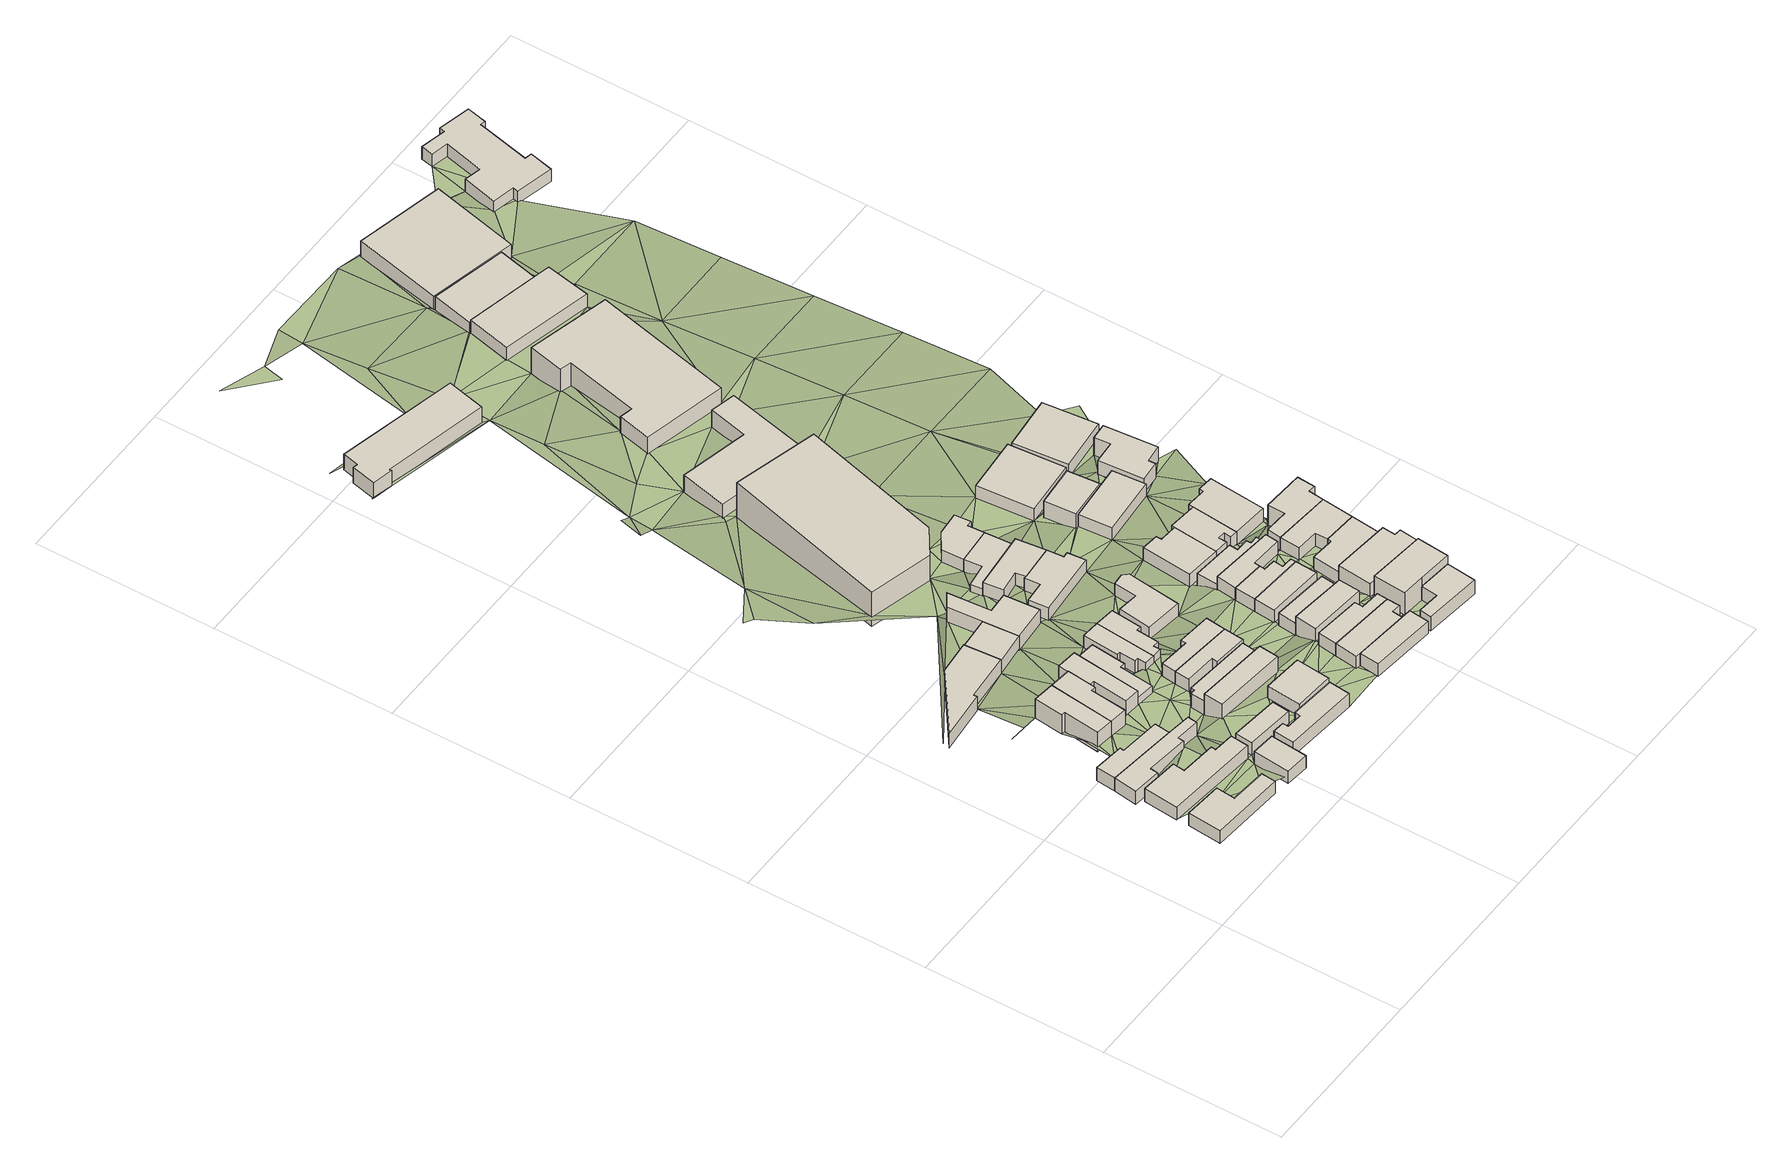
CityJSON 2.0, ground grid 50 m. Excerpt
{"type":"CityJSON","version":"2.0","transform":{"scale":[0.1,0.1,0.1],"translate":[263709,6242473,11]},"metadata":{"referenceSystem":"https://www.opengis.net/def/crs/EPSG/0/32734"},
"CityObjects":{
"building1":{"type":"Building","attributes":{"address":"9 Park Road Woodstock Cape Town","building":"house","building:levels":"1","footprint":{"type":"Polygon"},"plus_code":"C2XXX3X3+XFV","ground_height":33.32,"building_height":4.1,"roof_height":37.42},"geometry":[{"type":"Solid","lod":"1","boundaries":[[[[0,1,2,3]],[[1,4,5,2]],[[4,6,7,5]],[[6,8,9,7]],[[8,10,11,9]],[[10,0,3,11]],[[3,2,5,7,9,11]],[[10,8,6,4,1,0]]]]}]},
"building2":{"type":"Building","attributes":{"address":"7 Park Road Woodstock Cape Town","building":"house","building:levels":"1","footprint":{"type":"Polygon"},"plus_code":"C3X6XPXJ+XWW","ground_height":33.32,"building_height":4.1,"roof_height":37.42},"geometry":[{"type":"Solid","lod":"1","boundaries":[[[[12,13,14,15]],[[13,16,17,14]],[[16,18,19,17]],[[18,20,21,19]],[[20,22,23,21]],[[22,24,25,23]],[[24,26,27,25]],[[26,12,15,27]],[[15,14,17,19,21,23,25,27]],[[26,24,22,20,18,16,13,12]]]]}]},
"building3":{"type":"Building","attributes":{"address":"3 Park Road Woodstock Cape Town","building":"house","building:levels":"1","footprint":{"type":"Polygon"},"plus_code":"C3X7XVXH+XJV","ground_height":31,"building_height":4.1,"roof_height":35.1},"geometry":[{"type":"Solid","lod":"1","boundaries":[[[[28,29,30,31]],[[29,32,33,30]],[[32,34,35,33]],[[34,36,37,35]],[[36,38,39,37]],[[38,28,31,39]],[[31,30,33,35,37,39]],[[38,36,34,32,29,28]]]]}]},
"building4":{"type":"Building","attributes":{"address":"5 Park Road Woodstock Cape Town","building":"house","building:levels":"1","footprint":{"type":"Polygon"},"plus_code":"C3XCXHXW+XRV","ground_height":31,"building_height":4.1,"roof_height":35.1},"geometry":[{"type":"Solid","lod":"1","boundaries":[[[[29,28,31,30]],[[28,40,41,31]],[[40,42,43,41]],[[42,44,45,43]],[[44,46,47,45]],[[46,48,49,47]],[[48,50,51,49]],[[50,52,53,51]],[[52,29,30,53]],[[30,31,41,43,45,47,49,51,53]],[[52,50,48,46,44,42,40,28,29]]]]}]},
"building5":{"type":"Building","attributes":{"building":"yes","building:levels":"1","footprint":{"type":"Polygon"},"plus_code":"C4X4X7XH+X2V","ground_height":33.13,"building_height":4.1,"roof_height":37.23},"geometry":[{"type":"Solid","lod":"1","boundaries":[[[[54,55,56,57]],[[55,58,59,56]],[[58,60,61,59]],[[60,54,57,61]],[[57,56,59,61]],[[60,58,55,54]]]]}]},
"building6":{"type":"Building","attributes":{"address":"29 Warwick Street Woodstock Cape Town","building":"house","building:levels":"1","footprint":{"type":"Polygon"},"plus_code":"C3XFX4X4+XGV","ground_height":31,"building_height":4.1,"roof_height":35.1},"geometry":[{"type":"Solid","lod":"1","boundaries":[[[[62,63,64,65,66,67]],[[63,68,69,65,64]],[[68,70,71,69]],[[70,72,73,71]],[[72,74,75,73]],[[74,62,67,66,75]],[[66,65,69,71,73,75]],[[74,72,70,68,63,62]]]]}]},
"building7":{"type":"Building","attributes":{"address":"24 Warwick Street Woodstock Cape Town","building":"house","building:levels":"1","footprint":{"type":"Polygon"},"plus_code":"C3XCXXXP+XQV","ground_height":26.19,"building_height":4.1,"roof_height":30.29},"geometry":[{"type":"Solid","lod":"1","boundaries":[[[[76,77,78,79,80]],[[77,81,82,78]],[[81,83,84,82]],[[83,85,86,84]],[[85,87,88,89,86]],[[87,76,80,79,89,88]],[[79,78,82,84,86,89]],[[87,85,83,81,77,76]]]]}]},
"building8":{"type":"Building","attributes":{"address":"27 Warwick Street Woodstock Cape Town","building":"house","building:levels":"1","footprint":{"type":"Polygon"},"plus_code":"C3XMXVX9+XGX","ground_height":31,"building_height":4.1,"roof_height":35.1},"geometry":[{"type":"Solid","lod":"1","boundaries":[[[[90,91,92,93,94,95]],[[91,96,66,93,92]],[[96,97,75,66]],[[97,98,99,75]],[[98,100,101,99]],[[100,102,103,101]],[[102,90,95,94,103]],[[94,93,66,75,99,101,103]],[[102,100,98,97,96,91,90]]]]}]},
"building9":{"type":"Building","attributes":{"building":"yes","building:levels":"1","footprint":{"type":"Polygon"},"plus_code":"C4XCXFXF+XPX","ground_height":33.13,"building_height":4.1,"roof_height":37.23},"geometry":[{"type":"Solid","lod":"1","boundaries":[[[[104,105,106,107]],[[105,108,109,106]],[[108,110,111,109]],[[110,104,107,111]],[[107,106,109,111]],[[110,108,105,104]]]]}]},
"building10":{"type":"Building","attributes":{"address":"25 Warwick Street Woodstock Cape Town","building":"house","building:levels":"1","footprint":{"type":"Polygon"},"plus_code":"C4X3X9X5+X8V","ground_height":30.71,"building_height":4.1,"roof_height":34.81},"geometry":[{"type":"Solid","lod":"1","boundaries":[[[[112,113,114,115,116,117]],[[113,91,92,115,114]],[[91,90,95,92]],[[90,118,119,95]],[[118,120,121,119]],[[120,122,123,121]],[[122,112,117,116,123]],[[116,115,92,95,119,121,123]],[[122,120,118,90,91,113,112]]]]}]},
"building11":{"type":"Building","attributes":{"address":"20 Coventry Road Woodstock Cape Town","building":"house","building:levels":"1","footprint":{"type":"Polygon"},"plus_code":"C4XVXHXW+XWX","ground_height":33.13,"building_height":4.1,"roof_height":37.23},"geometry":[{"type":"Solid","lod":"1","boundaries":[[[[124,125,126,127]],[[125,128,129,126]],[[128,130,131,129]],[[130,132,133,131]],[[132,134,135,133]],[[134,136,137,135]],[[136,138,139,137]],[[138,124,127,139]],[[127,126,129,131,133,135,137,139]],[[138,136,134,132,130,128,125,124]]]]}]},
"building12":{"type":"Building","attributes":{"address":"23 Warwick Street Woodstock Cape Town","building":"house","building:levels":"1","footprint":{"type":"Polygon"},"plus_code":"C4X9XPX3+XQR","ground_height":28.29,"building_height":4.1,"roof_height":32.39},"geometry":[{"type":"Solid","lod":"1","boundaries":[[[[112,122,140,117]],[[122,141,142,140]],[[141,143,144,142]],[[143,145,146,144]],[[145,147,148,146]],[[147,112,117,148]],[[117,140,142,144,146,148]],[[147,145,143,141,122,112]]]]}]},
"building13":{"type":"Building","attributes":{"address":"16 Coventry Road Woodstock Cape Town","building":"house","building:levels":"1","footprint":{"type":"Polygon"},"plus_code":"C4XWXHXF+XGR","ground_height":33.13,"building_height":4.1,"roof_height":37.23},"geometry":[{"type":"Solid","lod":"1","boundaries":[[[[149,150,151,152,153,154]],[[150,155,156,152,151]],[[155,157,158,156]],[[157,149,154,153,158]],[[153,152,156,158]],[[157,155,150,149]]]]}]},
"building14":{"type":"Building","attributes":{"address":"22 Warwick Street Woodstock Cape Town","building":"house","building:levels":"1","footprint":{"type":"Polygon"},"plus_code":"C4X3XFXC+X5V","ground_height":25.72,"building_height":4.1,"roof_height":29.82},"geometry":[{"type":"Solid","lod":"1","boundaries":[[[[76,87,88,80]],[[87,159,160,88]],[[159,161,162,160]],[[161,76,80,162]],[[80,88,160,162]],[[161,159,87,76]]]]}]},
"building15":{"type":"Building","attributes":{"address":"14 Coventry Road Woodstock Cape Town","building":"house","building:levels":"1","footprint":{"type":"Polygon"},"plus_code":"C4XXX3XR+XFW","ground_height":30.71,"building_height":4.1,"roof_height":34.81},"geometry":[{"type":"Solid","lod":"1","boundaries":[[[[149,163,164,154]],[[163,165,166,164]],[[165,167,168,166]],[[167,169,170,168]],[[169,150,151,170]],[[150,149,154,151]],[[154,164,166,168,170,151]],[[150,169,167,165,163,149]]]]}]},
"building16":{"type":"Building","attributes":{"address":"18 Coventry Road Woodstock Cape Town","building":"house","building:levels":"1","footprint":{"type":"Polygon"},"plus_code":"C5X6XGX3+X3R","ground_height":32.68,"building_height":4.1,"roof_height":36.78},"geometry":[{"type":"Solid","lod":"1","boundaries":[[[[171,172,173,174]],[[172,175,176,173]],[[175,177,178,176]],[[177,171,174,178]],[[174,173,176,178]],[[177,175,172,171]]]]}]},
"building17":{"type":"Building","attributes":{"address":"21 Warwick Street Woodstock Cape Town","building":"house","building:levels":"1","footprint":{"type":"Polygon"},"plus_code":"C4XPXXX8+XHV","ground_height":28.29,"building_height":4.1,"roof_height":32.39},"geometry":[{"type":"Solid","lod":"1","boundaries":[[[[179,180,181,182]],[[180,183,184,181]],[[183,185,186,184]],[[185,187,188,186]],[[187,189,190,188]],[[189,191,192,190]],[[191,193,194,192]],[[193,179,182,194]],[[182,181,184,186,188,190,192,194]],[[193,191,189,187,185,183,180,179]]]]}]},
"building18":{"type":"Building","attributes":{"address":"12 Coventry Road Woodstock Cape Town","building":"house","building:levels":"1","footprint":{"type":"Polygon"},"plus_code":"C5X4X6XP+XPX","ground_height":30.24,"building_height":4.1,"roof_height":34.34},"geometry":[{"type":"Solid","lod":"1","boundaries":[[[[195,196,197,198]],[[196,199,200,197]],[[199,201,202,200]],[[201,203,204,202]],[[203,205,206,204]],[[205,195,198,206]],[[198,197,200,202,204,206]],[[205,203,201,199,196,195]]]]}]},
"building19":{"type":"Building","attributes":{"address":"10 Coventry Road Woodstock Cape Town","building":"house","building:levels":"1","footprint":{"type":"Polygon"},"plus_code":"C5X4XPX6+X6R","ground_height":30.24,"building_height":4.1,"roof_height":34.34},"geometry":[{"type":"Solid","lod":"1","boundaries":[[[[195,207,208,198]],[[207,209,210,208]],[[209,211,212,210]],[[211,213,214,212]],[[213,196,197,214]],[[196,195,198,197]],[[198,208,210,212,214,197]],[[196,213,211,209,207,195]]]]}]},
"building20":{"type":"Building","attributes":{"address":"19 Warwick Street Woodstock Cape Town","building":"house","building:levels":"1","footprint":{"type":"Polygon"},"plus_code":"C5X2X7X3+XXW","ground_height":28.29,"building_height":4.1,"roof_height":32.39},"geometry":[{"type":"Solid","lod":"1","boundaries":[[[[215,216,194,182]],[[216,217,218,194]],[[217,219,220,218]],[[219,221,222,220]],[[221,223,224,222]],[[223,225,226,224]],[[225,227,228,226]],[[227,215,182,228]],[[182,194,218,220,222,224,226,228]],[[227,225,223,221,219,217,216,215]]]]}]},
"building21":{"type":"Building","attributes":{"address":"20 Warwick Street Woodstock Cape Town","building":"house","building:levels":"1","footprint":{"type":"Polygon"},"plus_code":"C4X9X9XG+XCR","ground_height":25.72,"building_height":4.1,"roof_height":29.82},"geometry":[{"type":"Solid","lod":"1","boundaries":[[[[229,230,231,160]],[[230,232,233,231]],[[232,234,235,233]],[[234,236,237,235]],[[236,238,239,237]],[[238,240,162,239]],[[240,229,160,162]],[[160,231,233,235,237,239,162]],[[240,238,236,234,232,230,229]]]]}]},
"building22":{"type":"Building","attributes":{"address":"17 Warwick Street Woodstock Cape Town","building":"house","building:levels":"1","footprint":{"type":"Polygon"},"plus_code":"C5XFXQXH+X4V","ground_height":27.68,"building_height":4.1,"roof_height":31.78},"geometry":[{"type":"Solid","lod":"1","boundaries":[[[[241,242,243,244]],[[242,245,246,243]],[[245,247,248,246]],[[247,249,250,248]],[[249,251,252,250]],[[251,253,254,252]],[[253,241,244,254]],[[244,243,246,248,250,252,254]],[[253,251,249,247,245,242,241]]]]}]},
"building23":{"type":"Building","attributes":{"address":"21 Coventry Road Woodstock Cape Town","building":"house","building:levels":"1","footprint":{"type":"Polygon"},"plus_code":"C6XFXHX5+XRW","ground_height":32.12,"building_height":4.1,"roof_height":36.22},"geometry":[{"type":"Solid","lod":"1","boundaries":[[[[255,256,257,258]],[[256,259,260,257]],[[259,261,262,260]],[[261,263,264,262]],[[263,255,258,264]],[[258,257,260,262,264]],[[263,261,259,256,255]]]]}]},
"building24":{"type":"Building","attributes":{"address":"19 Coventry Road Woodstock Cape Town","building":"house","building:levels":"1","footprint":{"type":"Polygon"},"plus_code":"C6XFXCX7+XWW","ground_height":32.12,"building_height":4.1,"roof_height":36.22},"geometry":[{"type":"Solid","lod":"1","boundaries":[[[[265,266,267,268]],[[266,263,264,267]],[[263,261,262,264]],[[261,269,270,262]],[[269,271,272,270]],[[271,273,274,272]],[[273,265,268,274]],[[268,267,264,262,270,272,274]],[[273,271,269,261,263,266,265]]]]}]},
"building25":{"type":"Building","attributes":{"address":"8 Coventry Street Woodstock Cape Town","building":"house","building:levels":"1","footprint":{"type":"Polygon"},"plus_code":"C5XCX8XH+X7W","ground_height":25.23,"building_height":4.1,"roof_height":29.33},"geometry":[{"type":"Solid","lod":"1","boundaries":[[[[275,276,277,278]],[[276,279,280,277]],[[279,281,282,280]],[[281,283,284,282]],[[283,285,286,284]],[[285,287,288,286]],[[287,289,290,288]],[[289,291,292,290]],[[291,275,278,292]],[[278,277,280,282,284,286,288,290,292]],[[291,289,287,285,283,281,279,276,275]]]]}]},
"building26":{"type":"Building","attributes":{"address":"6 Coventry Street Woodstock Cape Town","building":"house","building:levels":"1","footprint":{"type":"Polygon"},"plus_code":"C5X7X5XR+X6W","ground_height":25.23,"building_height":4.1,"roof_height":29.33},"geometry":[{"type":"Solid","lod":"1","boundaries":[[[[275,293,294,278]],[[293,295,296,297,294]],[[295,298,299,300,297,296]],[[298,301,302,300,299]],[[301,276,277,302]],[[276,275,278,277]],[[278,294,297,300,302,277]],[[276,301,298,295,293,275]]]]}]},
"building27":{"type":"Building","attributes":{"address":"17 Coventry Road Woodstock Cape Town","building":"house","building:levels":"1","footprint":{"type":"Polygon"},"plus_code":"C6X9X7XV+XWV","ground_height":32.12,"building_height":4.1,"roof_height":36.22},"geometry":[{"type":"Solid","lod":"1","boundaries":[[[[265,273,274,268]],[[273,303,304,274]],[[303,305,306,304]],[[305,307,308,306]],[[307,309,310,308]],[[309,265,268,310]],[[268,274,304,306,308,310]],[[309,307,305,303,273,265]]]]}]},
"building28":{"type":"Building","attributes":{"address":"4 Coventry Street Woodstock Cape Town","building":"house","building:levels":"1","footprint":{"type":"Polygon"},"plus_code":"C5X9XGXC+XRV","ground_height":23.07,"building_height":4.1,"roof_height":27.17},"geometry":[{"type":"Solid","lod":"1","boundaries":[[[[311,312,313,314]],[[312,315,316,313]],[[315,317,318,316]],[[317,319,320,318]],[[319,321,296,320]],[[321,311,314,296]],[[314,313,316,318,320,296]],[[321,319,317,315,312,311]]]]}]},
"building29":{"type":"Building","attributes":{"address":"15 Coventry Road Woodstock Cape Town","building":"house","building:levels":"1","footprint":{"type":"Polygon"},"plus_code":"C6XFXXX2+XGV","ground_height":32.12,"building_height":4.1,"roof_height":36.22},"geometry":[{"type":"Solid","lod":"1","boundaries":[[[[322,323,324,325,326]],[[323,327,328,324]],[[327,329,330,331,328]],[[329,322,326,325,331,330]],[[325,324,328,331]],[[329,327,323,322]]]]}]},
"building30":{"type":"Building","attributes":{"building":"yes","building:levels":"3","footprint":{"type":"Polygon"},"plus_code":"C4XRXFX7+X3X","ground_height":20.89,"building_height":9.7,"roof_height":30.59},"geometry":[{"type":"Solid","lod":"1","boundaries":[[[[332,333,334,335]],[[333,336,337,334]],[[336,338,339,337]],[[338,340,341,339]],[[340,332,335,341]],[[335,334,337,339,341]],[[340,338,336,333,332]]]]}]},
"building31":{"type":"Building","attributes":{"address":"13 Coventry Road Woodstock Cape Town","building":"house","building:levels":"1","footprint":{"type":"Polygon"},"plus_code":"C6XGXHXV+X7W","ground_height":29.76,"building_height":4.1,"roof_height":33.86},"geometry":[{"type":"Solid","lod":"1","boundaries":[[[[342,343,330,326]],[[343,344,345,330]],[[344,346,347,345]],[[346,342,326,347]],[[326,330,345,347]],[[346,344,343,342]]]]}]},
"building32":{"type":"Building","attributes":{"address":"2 Coventry Street Woodstock Cape Town","building":"house","building:levels":"1","footprint":{"type":"Polygon"},"plus_code":"C5X9X5X3+XPX","ground_height":23.07,"building_height":4.1,"roof_height":27.17},"geometry":[{"type":"Solid","lod":"1","boundaries":[[[[312,348,349,313]],[[348,350,351,349]],[[350,352,353,351]],[[352,354,355,353]],[[354,356,357,355]],[[356,315,316,357]],[[315,312,313,316]],[[313,349,351,353,355,357,316]],[[315,356,354,352,350,348,312]]]]}]},
"building33":{"type":"Building","attributes":{"address":"11 Coventry Road Woodstock Cape Town","building":"house","building:levels":"1","footprint":{"type":"Polygon"},"plus_code":"C6XHX8X5+X5R","ground_height":29.76,"building_height":4.1,"roof_height":33.86},"geometry":[{"type":"Solid","lod":"1","boundaries":[[[[358,359,360,361]],[[359,362,363,360]],[[362,364,365,363]],[[364,358,361,365]],[[361,360,363,365]],[[364,362,359,358]]]]}]},
"building34":{"type":"Building","attributes":{"address":"18 Woodlands Road Cape Town","building":"manufacture","building:levels":"1","footprint":{"type":"Polygon"},"plus_code":"C3XHX2X6+X8W","ground_height":15.87,"building_height":4.1,"roof_height":19.97},"geometry":[{"type":"Solid","lod":"1","boundaries":[[[[366,367,368,369]],[[367,370,371,368]],[[370,372,373,371]],[[372,374,375,373]],[[374,376,377,375]],[[376,378,379,377]],[[378,380,381,379]],[[380,366,369,381]],[[369,368,371,373,375,377,379,381]],[[380,378,376,374,372,370,367,366]]]]}]},
"building35":{"type":"Building","attributes":{"address":"9 Coventry Road Woodstock Cape Town","building":"house","building:levels":"1","footprint":{"type":"Polygon"},"plus_code":"C6XGX6X9+X7V","ground_height":29.76,"building_height":4.1,"roof_height":33.86},"geometry":[{"type":"Solid","lod":"1","boundaries":[[[[359,358,361,360]],[[358,382,383,361]],[[382,384,385,383]],[[384,386,387,385]],[[386,388,389,387]],[[388,390,391,389]],[[390,392,393,391]],[[392,359,360,393]],[[360,361,383,385,387,389,391,393]],[[392,390,388,386,384,382,358,359]]]]}]},
"building36":{"type":"Building","attributes":{"address":"7 Coventry Road Woodstock Cape Town","building":"house","building:levels":"1","footprint":{"type":"Polygon"},"plus_code":"C6XMXJXH+XVX","ground_height":29.76,"building_height":4.1,"roof_height":33.86},"geometry":[{"type":"Solid","lod":"1","boundaries":[[[[392,390,391,393]],[[390,394,395,391]],[[394,396,397,395]],[[396,398,399,400,397]],[[398,401,402,403,400,399]],[[401,392,393,403,402]],[[393,391,395,397,400,403]],[[401,398,396,394,390,392]]]]}]},
"building37":{"type":"Building","attributes":{"address":"15B Warwick Street Woodstock Cape Town","building":"retail","building:levels":"1","footprint":{"type":"Polygon"},"plus_code":"C6XFXMXW+X5V","ground_height":27.12,"building_height":4.1,"roof_height":31.22},"geometry":[{"type":"Solid","lod":"1","boundaries":[[[[404,405,406,407]],[[405,408,409,406]],[[408,410,411,409]],[[410,412,413,411]],[[412,414,415,413]],[[414,404,407,415]],[[407,406,409,411,413,415]],[[414,412,410,408,405,404]]]]}]},
"building38":{"type":"Building","attributes":{"address":"14 Duke Street Woodstock Cape Town","building":"house","building:levels":"1","footprint":{"type":"Polygon"},"plus_code":"C7X9XXXV+XCW","ground_height":32.12,"building_height":4.1,"roof_height":36.22},"geometry":[{"type":"Solid","lod":"1","boundaries":[[[[416,417,418,419]],[[417,420,421,418]],[[420,422,423,421]],[[422,424,425,423]],[[424,426,427,425]],[[426,416,419,427]],[[419,418,421,423,425,427]],[[426,424,422,420,417,416]]]]}]},
"building39":{"type":"Building","attributes":{"address":"5 Coventry Road Woodstock Cape Town","building":"house","building:levels":"1","footprint":{"type":"Polygon"},"plus_code":"C6XJXXXP+XPV","ground_height":27.12,"building_height":4.1,"roof_height":31.22},"geometry":[{"type":"Solid","lod":"1","boundaries":[[[[428,429,399,402]],[[429,430,431,399]],[[430,432,433,431]],[[432,434,435,433]],[[434,436,437,435]],[[436,438,439,437]],[[438,440,441,439]],[[440,428,402,441]],[[402,399,431,433,435,437,439,441]],[[440,438,436,434,432,430,429,428]]]]}]},
"building40":{"type":"Building","attributes":{"address":"12 Duke Street Woodstock Cape Town","building":"house","building:levels":"2","footprint":{"type":"Polygon"},"plus_code":"C7XCXXX6+X7X","ground_height":32.12,"building_height":6.9,"roof_height":39.02},"geometry":[{"type":"Solid","lod":"1","boundaries":[[[[417,442,443,444,445,418]],[[442,446,447,444,443]],[[446,448,449,447]],[[448,420,450,449]],[[420,417,418,445,450]],[[445,444,447,449,450]],[[420,448,446,442,417]]]]}]},
"building41":{"type":"Building","attributes":{"building":"industrial","building:levels":"1","footprint":{"type":"Polygon"},"plus_code":"C5X5XMXV+XJR","ground_height":19.23,"building_height":4.1,"roof_height":23.33},"geometry":[{"type":"Solid","lod":"1","boundaries":[[[[451,452,453,454]],[[452,455,456,453]],[[455,457,458,456]],[[457,459,460,458]],[[459,461,462,460]],[[461,451,454,462]],[[454,453,456,458,460,462]],[[461,459,457,455,452,451]]]]}]},
"building42":{"type":"Building","attributes":{"address":"10 Duke Street Woodstock Cape Town","building":"house","building:levels":"1","footprint":{"type":"Polygon"},"plus_code":"C7XGXPX3+X2X","ground_height":31.58,"building_height":4.1,"roof_height":35.68},"geometry":[{"type":"Solid","lod":"1","boundaries":[[[[463,464,465,466,467,468]],[[464,469,470,466,465]],[[469,471,472,470]],[[471,473,474,472]],[[473,475,476,474]],[[475,463,468,467,476]],[[467,466,470,472,474,476]],[[475,473,471,469,464,463]]]]}]},
"building43":{"type":"Building","attributes":{"address":"13 Warwick Street Woodstock Cape Town","building":"house","building:levels":"1","footprint":{"type":"Polygon"},"plus_code":"C6XWXJXJ+XWR","ground_height":27.12,"building_height":4.1,"roof_height":31.22},"geometry":[{"type":"Solid","lod":"1","boundaries":[[[[477,478,479,480]],[[478,404,407,479]],[[404,414,415,407]],[[414,481,482,415]],[[481,483,484,482]],[[483,485,486,484]],[[485,487,488,486]],[[487,489,490,488]],[[489,477,480,490]],[[480,479,407,415,482,484,486,488,490]],[[489,487,485,483,481,414,404,478,477]]]]}]},
"building44":{"type":"Building","attributes":{"address":"8 Duke Street Woodstock Cape Town","building":"house","building:levels":"1","footprint":{"type":"Polygon"},"plus_code":"C7XGXVXH+XQX","ground_height":29.27,"building_height":4.1,"roof_height":33.37},"geometry":[{"type":"Solid","lod":"1","boundaries":[[[[491,492,493,468]],[[492,494,495,493]],[[494,496,497,495]],[[496,498,499,497]],[[498,500,465,499]],[[500,491,468,465]],[[468,493,495,497,499,465]],[[500,498,496,494,492,491]]]]}]},
"building45":{"type":"Building","attributes":{"address":"1 Coventry Street Woodstock Cape Town","building":"house","building:levels":"1","footprint":{"type":"Polygon"},"plus_code":"C6XMX6XF+XXX","ground_height":24.68,"building_height":4.1,"roof_height":28.78},"geometry":[{"type":"Solid","lod":"1","boundaries":[[[[501,502,503,504]],[[502,505,506,503]],[[505,507,508,506]],[[507,501,504,508]],[[504,503,506,508]],[[507,505,502,501]]]]}]},
"building46":{"type":"Building","attributes":{"address":"3 Coventry Street Woodstock Cape Town","building":"house","building:levels":"1","footprint":{"type":"Polygon"},"plus_code":"C6XRXJX2+XMX","ground_height":24.68,"building_height":4.1,"roof_height":28.78},"geometry":[{"type":"Solid","lod":"1","boundaries":[[[[509,510,511,512]],[[510,513,514,511]],[[513,515,516,514]],[[515,509,512,516]],[[512,511,514,516]],[[515,513,510,509]]]]}]},
"building47":{"type":"Building","attributes":{"address":"6 Duke Street Woodstock Cape Town","building":"house","building:levels":"1","footprint":{"type":"Polygon"},"plus_code":"C7XHXXXV+X2X","ground_height":29.27,"building_height":4.1,"roof_height":33.37},"geometry":[{"type":"Solid","lod":"1","boundaries":[[[[492,517,518,493]],[[517,519,520,518]],[[519,521,522,520]],[[521,523,524,522]],[[523,494,495,524]],[[494,492,493,495]],[[493,518,520,522,524,495]],[[494,523,521,519,517,492]]]]}]},
"building48":{"type":"Building","attributes":{"address":"13 Salmon Street Woodstock Cape Town","building":"house","building:levels":"1","footprint":{"type":"Polygon"},"plus_code":"C6XJXFXQ+X4R","ground_height":22.81,"building_height":4.1,"roof_height":26.91},"geometry":[{"type":"Solid","lod":"1","boundaries":[[[[525,526,527,528]],[[526,529,530,527]],[[529,531,532,530]],[[531,525,528,532]],[[528,527,530,532]],[[531,529,526,525]]]]}]},
"building49":{"type":"Building","attributes":{"address":"11 Warwick Street Woodstock Cape Town","building":"house","building:levels":"1","footprint":{"type":"Polygon"},"plus_code":"C7X9XFX6+XCV","ground_height":27.12,"building_height":4.1,"roof_height":31.22},"geometry":[{"type":"Solid","lod":"1","boundaries":[[[[533,534,490,480]],[[534,535,536,490]],[[535,537,538,536]],[[537,539,540,538]],[[539,541,542,540]],[[541,543,544,542]],[[543,533,480,544]],[[480,490,536,538,540,542,544]],[[543,541,539,537,535,534,533]]]]}]},
"building50":{"type":"Building","attributes":{"address":"4 Duke Street Woodstock Cape Town","building":"house","building:levels":"1","footprint":{"type":"Polygon"},"plus_code":"C7XMXMXG+X5V","ground_height":29.27,"building_height":4.1,"roof_height":33.37},"geometry":[{"type":"Solid","lod":"1","boundaries":[[[[545,546,547,518]],[[546,548,549,547]],[[548,550,551,549]],[[550,552,553,551]],[[552,554,555,553]],[[554,556,557,555]],[[556,558,520,557]],[[558,545,518,520]],[[518,547,549,551,553,555,557,520]],[[558,556,554,552,550,548,546,545]]]]}]},
"building51":{"type":"Building","attributes":{"address":"15 Woodlands Road Woodstock Cape Town","building":"office","building:levels":"2","footprint":{"type":"Polygon"},"plus_code":"C5XRXGX8+X3R","ground_height":15.82,"building_height":6.9,"roof_height":22.72},"geometry":[{"type":"Solid","lod":"1","boundaries":[[[[559,560,561,562]],[[560,563,564,561]],[[563,565,566,564]],[[565,567,568,566]],[[567,569,570,568]],[[569,571,572,570]],[[571,573,574,572]],[[573,559,562,574]],[[562,561,564,566,568,570,572,574]],[[573,571,569,567,565,563,560,559]]]]}]},
"building52":{"type":"Building","attributes":{"address":"18 Warwick Street Woodstock Cape Town","building":"house","building:levels":"1","footprint":{"type":"Polygon"},"plus_code":"C7XHX6XR+XCR","ground_height":24.51,"building_height":4.1,"roof_height":28.61},"geometry":[{"type":"Solid","lod":"1","boundaries":[[[[575,576,577,578]],[[576,579,580,577]],[[579,581,582,580]],[[581,583,584,582]],[[583,585,586,584]],[[585,587,588,586]],[[587,589,590,588]],[[589,575,578,590]],[[578,577,580,582,584,586,588,590]],[[589,587,585,583,581,579,576,575]]]]}]},
"building53":{"type":"Building","attributes":{"address":"11 Salmon Street Woodstock Cape Town","building":"house","building:levels":"1","footprint":{"type":"Polygon"},"plus_code":"C7XCXMXG+X2X","ground_height":22.81,"building_height":4.1,"roof_height":26.91},"geometry":[{"type":"Solid","lod":"1","boundaries":[[[[591,592,593,594]],[[592,595,596,593]],[[595,597,598,596]],[[597,591,594,598]],[[594,593,596,598]],[[597,595,592,591]]]]}]},
"building54":{"type":"Building","attributes":{"building":"industrial","building:levels":"1","footprint":{"type":"Polygon"},"plus_code":"C6X3XRXF+XFW","ground_height":14.14,"building_height":4.1,"roof_height":18.24},"geometry":[{"type":"Solid","lod":"1","boundaries":[[[[599,600,601,602]],[[600,603,604,601]],[[603,605,606,604]],[[605,599,602,606]],[[602,601,604,606]],[[605,603,600,599]]]]}]},
"building55":{"type":"Building","attributes":{"building":"industrial","building:levels":"1","footprint":{"type":"Polygon"},"plus_code":"C6X4XJX8+X3W","ground_height":12.9,"building_height":4.1,"roof_height":17},"geometry":[{"type":"Solid","lod":"1","boundaries":[[[[607,608,609,610]],[[608,611,612,609]],[[611,613,614,612]],[[613,607,610,614]],[[610,609,612,614]],[[613,611,608,607]]]]}]},
"building56":{"type":"Building","attributes":{"building":"industrial","building:levels":"1","footprint":{"type":"Polygon"},"plus_code":"C6XCXPX6+X4V","ground_height":12.53,"building_height":4.1,"roof_height":16.63},"geometry":[{"type":"Solid","lod":"1","boundaries":[[[[615,616,617,618]],[[616,619,620,617]],[[619,621,622,620]],[[621,615,618,622]],[[618,617,620,622]],[[621,619,616,615]]]]}]},
"building57":{"type":"Building","attributes":{"address":"44 Pine Road 7915 Woodstock, Cape Town","building":"residential","building:levels":"1","beds":"25","social_facility":"shelter","footprint":{"type":"Polygon"},"plus_code":"C8X2XMXW+X3X","ground_height":11.28,"building_height":4.1,"roof_height":15.38},"geometry":[{"type":"Solid","lod":"1","boundaries":[[[[623,624,625,626]],[[624,627,628,625]],[[627,629,630,628]],[[629,631,632,630]],[[631,633,634,632]],[[633,635,636,634]],[[635,637,638,636]],[[637,639,640,638]],[[639,641,642,640]],[[641,643,644,642]],[[643,645,646,644]],[[645,647,648,646]],[[647,649,650,648]],[[649,651,652,650]],[[651,653,654,652]],[[653,623,626,654]],[[626,625,628,630,632,634,636,638,640,642,644,646,648,650,652,654]],[[653,651,649,647,645,643,641,639,637,635,633,631,629,627,624,623]]]]}]},
"terrain1":{"type":"TINRelief","geometry":[{"type":"CompositeSurface","lod":"1","boundaries":[[[10,8,6]],[[655,10,16]],[[656,657,658]],[[659,660,658]],[[10,6,58]],[[658,661,656]],[[662,663,664]],[[16,10,58]],[[665,662,666]],[[661,658,660]],[[58,6,667]],[[664,668,662]],[[664,669,32]],[[666,662,668]],[[666,70,665]],[[63,670,671]],[[665,70,68]],[[660,672,18]],[[32,668,664]],[[58,108,16]],[[660,50,661]],[[670,63,673]],[[16,108,105]],[[58,55,108]],[[660,18,50]],[[16,105,18]],[[674,661,50]],[[675,668,32]],[[676,677,55]],[[678,52,32]],[[105,50,18]],[[55,679,108]],[[63,62,673]],[[675,32,680]],[[55,677,679]],[[105,681,50]],[[679,110,108]],[[680,100,675]],[[680,32,682]],[[87,683,673]],[[684,32,52]],[[50,685,52]],[[100,680,102]],[[673,62,87]],[[110,679,686]],[[32,684,682]],[[680,118,102]],[[105,104,681]],[[50,681,685]],[[687,688,686]],[[689,690,691]],[[90,102,118]],[[113,62,91]],[[692,52,685]],[[686,688,693]],[[686,693,110]],[[692,684,52]],[[113,87,62]],[[694,682,684]],[[695,110,693]],[[110,695,104]],[[696,684,692]],[[104,697,681]],[[692,698,696]],[[699,684,696]],[[694,684,700]],[[104,695,697]],[[700,684,699]],[[693,125,695]],[[87,113,159]],[[701,690,76]],[[159,113,112]],[[694,700,702]],[[143,694,703]],[[681,697,704]],[[702,703,694]],[[696,203,699]],[[187,145,143]],[[703,187,143]],[[705,706,707]],[[175,695,125]],[[187,185,145]],[[708,707,706]],[[145,185,183]],[[189,187,703]],[[145,183,147]],[[701,691,690]],[[703,702,709]],[[112,147,180]],[[112,180,159]],[[201,699,203]],[[125,124,175]],[[161,701,76]],[[163,203,696]],[[147,183,180]],[[709,702,710]],[[708,711,707]],[[704,697,177]],[[710,702,211]],[[708,691,711]],[[124,712,175]],[[713,714,710]],[[715,159,180]],[[175,716,177]],[[211,209,710]],[[710,209,713]],[[175,717,716]],[[701,236,691]],[[203,163,205]],[[718,180,179]],[[209,242,713]],[[717,175,712]],[[713,242,223]],[[715,180,718]],[[163,149,205]],[[177,719,704]],[[242,225,223]],[[716,720,177]],[[149,704,719]],[[721,711,691]],[[209,207,242]],[[722,723,236]],[[718,179,227]],[[716,717,724]],[[241,225,242]],[[725,717,712]],[[722,726,723]],[[715,718,727]],[[726,715,727]],[[236,721,691]],[[241,227,225]],[[711,728,707]],[[724,720,716]],[[205,729,195]],[[149,322,205]],[[719,177,720]],[[727,730,726]],[[731,236,723]],[[195,729,207]],[[726,730,723]],[[719,322,149]],[[731,721,236]],[[245,242,207]],[[251,718,227]],[[205,732,729]],[[727,279,730]],[[227,241,251]],[[733,734,707]],[[727,281,279]],[[322,735,205]],[[732,205,735]],[[279,301,730]],[[241,253,251]],[[729,736,207]],[[721,731,315]],[[737,738,739]],[[734,739,738]],[[733,707,728]],[[276,301,279]],[[729,732,740]],[[736,245,207]],[[719,720,307]],[[741,315,731]],[[718,251,287]],[[729,740,736]],[[721,315,356]],[[721,356,742]],[[734,733,743]],[[245,736,744]],[[745,247,245]],[[249,287,251]],[[746,739,734]],[[747,748,749]],[[307,750,719]],[[745,245,744]],[[751,752,753]],[[344,732,735]],[[743,746,734]],[[743,733,728]],[[749,380,754]],[[742,356,354]],[[269,261,271]],[[271,261,259]],[[410,249,247]],[[259,755,756]],[[750,307,305]],[[291,289,275]],[[746,757,739]],[[410,287,249]],[[745,744,440]],[[758,271,259]],[[758,259,756]],[[410,247,745]],[[305,303,750]],[[273,271,758]],[[354,352,742]],[[344,364,732]],[[757,759,739]],[[756,760,758]],[[761,273,758]],[[303,273,761]],[[750,303,761]],[[440,414,745]],[[762,763,750]],[[287,509,289]],[[762,750,761]],[[350,348,312]],[[289,764,275]],[[293,275,526]],[[765,758,760]],[[766,743,728]],[[509,287,410]],[[742,352,767]],[[388,386,390]],[[312,293,526]],[[390,386,394]],[[464,763,762]],[[748,739,759]],[[748,380,749]],[[763,464,344]],[[746,768,757]],[[364,344,464]],[[753,752,366]],[[414,440,438]],[[350,312,526]],[[386,384,382]],[[515,289,509]],[[410,408,509]],[[394,386,396]],[[526,275,764]],[[289,515,764]],[[364,769,358]],[[364,464,769]],[[742,767,338]],[[350,770,352]],[[762,761,442]],[[386,382,396]],[[757,771,759]],[[772,382,358]],[[408,405,478]],[[414,438,481]],[[772,358,769]],[[408,478,509]],[[771,757,768]],[[352,770,767]],[[526,770,350]],[[382,772,396]],[[404,478,405]],[[766,728,338]],[[436,434,438]],[[438,487,481]],[[481,487,483]],[[438,434,487]],[[773,774,775]],[[776,526,764]],[[777,396,772]],[[485,483,487]],[[768,746,451]],[[778,772,769]],[[398,396,777]],[[779,434,780]],[[487,434,489]],[[442,781,762]],[[489,434,779]],[[769,782,778]],[[398,777,783]],[[779,398,783]],[[366,380,748]],[[451,746,784]],[[764,515,785]],[[778,786,772]],[[478,510,509]],[[748,759,787]],[[526,776,507]],[[366,788,753]],[[477,789,478]],[[552,489,779]],[[787,759,771]],[[779,783,552]],[[442,417,790]],[[789,510,478]],[[791,753,788]],[[552,783,792]],[[767,770,793]],[[552,535,489]],[[785,515,513]],[[793,338,767]],[[507,529,526]],[[563,366,748]],[[794,795,796]],[[797,771,798]],[[451,799,768]],[[789,800,801]],[[801,510,789]],[[552,802,535]],[[563,748,787]],[[797,787,771]],[[803,775,791]],[[766,338,804]],[[805,507,785]],[[537,535,802]],[[529,507,806]],[[785,513,805]],[[770,531,793]],[[513,510,807]],[[366,808,788]],[[802,552,550]],[[507,805,806]],[[809,510,801]],[[366,563,810]],[[807,805,513]],[[807,510,811]],[[802,809,537]],[[812,529,806]],[[809,801,537]],[[451,461,799]],[[531,529,812]],[[809,811,510]],[[461,766,804]],[[338,793,804]],[[813,366,810]],[[579,806,805]],[[793,531,812]],[[788,814,791]],[[808,366,813]],[[579,805,815]],[[816,817,811]],[[809,818,811]],[[591,806,579]],[[814,788,808]],[[791,819,803]],[[812,592,793]],[[461,820,799]],[[818,816,811]],[[820,461,804]],[[576,591,579]],[[605,810,563]],[[814,819,791]],[[576,821,591]],[[808,822,814]],[[804,793,823]],[[820,824,799]],[[592,823,793]],[[592,591,825]],[[826,814,822]],[[799,824,827]],[[827,605,563]],[[813,828,808]],[[814,826,829]],[[820,804,830]],[[822,608,826]],[[814,829,819]],[[599,828,813]],[[827,824,605]],[[823,830,804]],[[829,831,819]],[[605,824,832]],[[833,824,820]],[[826,608,834]],[[605,832,599]],[[830,833,820]],[[828,599,608]],[[608,599,834]],[[829,835,831]],[[836,832,824]],[[833,837,824]],[[836,599,832]],[[834,599,836]],[[621,835,829]],[[824,837,836]],[[838,621,834]],[[838,834,839]],[[836,839,834]],[[835,621,637]],[[838,637,621]],[[840,838,839]],[[835,637,631]],[[637,635,631]],[[631,635,633]]]}]}
},
"vertices":[
[51,128,223],[43,34,223],[43,34,264],[51,128,264],[250,17,223],[250,17,264],[253,57,223],[253,57,264],[151,66,223],[151,66,264],[156,119,223],[156,119,264],
[61,258,221],[51,162,221],[51,162,264],[61,258,264],[311,136,221],[311,136,264],[316,185,221],[316,185,264],[259,191,221],[259,191,264],[260,204,221],[260,204,264],[161,214,221],[161,214,264],[165,247,221],[165,247,264],
[69,348,197],[264,325,197],[264,325,241],[69,348,241],[269,368,197],[269,368,241],[156,381,197],[156,381,241],[158,392,197],[158,392,241],[75,402,197],[75,402,241],
[60,283,197],[60,283,241],[139,274,197],[139,274,241],[141,295,197],[141,295,241],[259,281,197],[259,281,241],[261,297,197],[261,297,241],[327,290,197],[327,290,241],[330,316,197],[330,316,241],
[361,5,221],[370,107,221],[370,107,262],[361,5,262],[305,113,221],[305,113,262],[295,11,221],[295,11,262],
[240,639,177],[181,646,177],[181,646,218],[181,646,241],[240,639,241],[240,639,218],[172,566,177],[172,566,241],[183,564,177],[183,564,241],[171,463,177],[171,463,241],[219,457,177],[219,457,241],
[275,910,147],[182,901,147],[182,901,193],[275,910,193],[275,910,188],[13,776,147],[13,776,193],[152,789,147],[152,789,193],[151,799,147],[151,799,193],[283,810,147],[283,810,188],[283,810,193],
[293,567,173],[300,632,173],[300,632,238],[300,632,241],[293,567,241],[293,567,238],[240,639,173],[219,457,173],[267,451,173],[267,451,241],[278,552,173],[278,552,241],[291,550,173],[291,550,241],
[464,167,221],[330,182,221],[330,182,262],[464,167,262],[325,134,221],[325,134,262],[459,119,221],[459,119,262],
[360,656,173],[304,662,173],[304,662,214],[304,662,238],[360,656,238],[360,656,214],[307,566,173],[307,566,238],[297,467,173],[297,467,238],[339,463,173],[339,463,238],
[586,34,217],[592,92,217],[592,92,262],[586,34,262],[464,105,217],[464,105,262],[462,89,217],[462,89,262],[418,93,217],[418,93,262],[419,109,217],[419,109,262],[386,112,217],[386,112,262],[380,54,217],[380,54,262],
[339,463,214],[391,457,173],[391,457,214],[401,552,173],[401,552,214],[415,551,173],[415,551,214],[425,648,173],[425,648,214],
[599,294,192],[397,315,192],[397,315,238],[397,315,262],[599,294,262],[599,294,238],[392,261,192],[392,261,262],[594,240,192],[594,240,262],
[375,820,147],[375,820,188],[367,918,147],[367,918,188],
[605,346,192],[605,346,238],[415,365,192],[415,365,238],[414,354,192],[414,354,238],[401,355,192],[401,355,238],
[505,208,217],[496,113,217],[496,113,258],[505,208,258],[605,104,217],[605,104,258],[614,198,217],[614,198,258],
[489,678,173],[439,682,173],[439,682,214],[489,678,214],[430,582,173],[430,582,214],[440,581,173],[440,581,214],[436,535,173],[436,535,214],[446,534,173],[446,534,214],[444,511,173],[444,511,214],[474,509,173],[474,509,214],
[624,409,192],[444,428,192],[444,428,233],[624,409,233],[440,388,192],[440,388,233],[527,379,192],[527,379,233],[525,364,192],[525,364,233],[619,354,192],[619,354,233],
[630,464,192],[630,464,233],[536,474,192],[536,474,233],[535,459,192],[535,459,233],[449,468,192],[449,468,233],
[489,678,167],[474,509,167],[500,507,167],[500,507,214],[501,526,167],[501,526,214],[518,525,167],[518,525,214],[523,587,167],[523,587,214],[536,586,167],[536,586,214],[544,672,167],[544,672,214],
[375,820,120],[474,828,120],[474,828,188],[466,925,120],[466,925,188],[409,921,120],[409,921,188],[399,1040,120],[399,1040,188],[359,1014,120],[359,1014,188],[367,918,120],
[562,663,167],[551,572,167],[551,572,208],[562,663,208],[653,559,167],[653,559,208],[671,708,167],[671,708,208],[658,722,167],[658,722,208],[626,719,167],[626,719,208],[619,656,167],[619,656,208],
[712,36,211],[893,17,211],[893,17,252],[712,36,252],[899,72,211],[899,72,252],[871,75,211],[871,75,252],[718,91,211],[718,91,252],
[713,156,211],[705,93,211],[705,93,252],[713,156,252],[874,104,211],[874,104,252],[899,101,211],[899,101,252],[901,137,211],[901,137,252],
[649,926,142],[550,918,142],[550,918,183],[649,926,183],[543,918,142],[543,918,183],[547,876,142],[547,876,183],[488,871,142],[488,871,183],[493,816,142],[493,816,183],[673,831,142],[673,831,183],[668,881,142],[668,881,183],[653,880,142],[653,880,183],
[639,1007,142],[639,1007,183],[477,991,142],[477,991,162],[477,991,183],[484,937,142],[484,937,162],[484,937,183],[546,945,142],[546,945,183],
[903,166,211],[903,166,252],[849,171,211],[849,171,252],[850,194,211],[850,194,252],[720,209,211],[720,209,252],
[639,1007,121],[633,1090,121],[633,1090,162],[639,1007,162],[533,1082,121],[533,1082,162],[537,1033,121],[537,1033,162],[473,1024,121],[473,1024,162],[477,991,121],
[735,283,192],[727,222,192],[727,222,252],[735,283,252],[735,283,229],[887,206,192],[887,206,252],[891,265,192],[891,265,229],[891,265,252],
[295,1182,82],[471,1136,82],[471,1136,196],[295,1182,196],[547,1189,82],[547,1189,196],[652,1582,82],[652,1582,196],[419,1644,82],[419,1644,196],
[735,283,188],[891,265,188],[897,318,188],[897,318,229],[741,335,188],[741,335,229],
[630,1135,121],[630,1135,162],[646,1136,121],[646,1136,162],[642,1181,121],[642,1181,162],[579,1175,121],[579,1175,162],[530,1142,121],[530,1142,162],
[903,395,188],[748,407,188],[748,407,229],[903,395,229],[742,349,188],[742,349,229],[900,335,188],[900,335,229],
[406,2440,38],[74,2517,38],[74,2517,90],[406,2440,90],[63,2472,38],[63,2472,90],[50,2475,38],[50,2475,90],[34,2407,38],[34,2407,90],[91,2394,38],[91,2394,90],[92,2400,38],[92,2400,90],[381,2334,38],[381,2334,90],
[904,410,188],[904,410,229],[873,412,188],[873,412,229],[876,439,188],[876,439,229],[843,442,188],[843,442,229],[844,457,188],[844,457,229],[753,465,188],[753,465,229],
[846,473,188],[846,473,229],[934,467,188],[934,467,229],[938,503,188],[938,503,202],[938,503,229],[760,521,188],[760,521,202],[760,521,229],
[861,708,161],[812,712,161],[812,712,202],[861,708,202],[812,727,161],[812,727,202],[765,732,161],[765,732,202],[752,592,161],[752,592,202],[850,583,161],[850,583,202],
[1066,1,206],[1075,83,206],[1075,83,252],[1066,1,252],[980,93,206],[980,93,252],[975,47,206],[975,47,252],[914,53,206],[914,53,252],[908,20,206],[908,20,252],
[760,521,161],[938,503,161],[941,532,161],[941,532,202],[918,531,161],[918,531,202],[918,544,161],[918,544,202],[882,545,161],[882,545,202],[884,569,161],[884,569,202],[765,580,161],[765,580,202],
[1083,172,206],[1083,172,252],[1083,172,280],[1075,83,280],[924,189,206],[924,189,280],[917,99,206],[917,99,280],[980,93,280],
[644,1864,66],[619,1757,66],[619,1757,123],[644,1864,123],[431,1800,66],[431,1800,123],[402,1671,66],[402,1671,123],[659,1612,66],[659,1612,123],[713,1848,66],[713,1848,123],
[1094,278,188],[934,295,188],[934,295,224],[934,295,247],[1094,278,247],[1094,278,224],[924,200,188],[924,200,247],[1104,182,188],[1104,182,247],[1110,240,188],[1110,240,247],[1091,242,188],[1091,242,247],
[941,709,161],[862,717,161],[862,717,202],[941,709,202],[888,580,161],[888,580,202],[890,603,161],[890,603,202],[910,601,161],[910,601,202],[908,581,161],[908,581,202],[929,579,161],[929,579,202],
[1094,278,183],[1103,370,183],[1103,370,224],[1009,377,183],[1009,377,224],[1007,366,183],[1007,366,224],[943,372,183],[943,372,224],[934,295,183],
[782,1023,118],[789,936,118],[789,936,178],[782,1023,178],[903,945,118],[903,945,178],[895,1033,118],[895,1033,178],
[798,841,137],[962,855,137],[962,855,178],[798,841,178],[954,946,137],[954,946,178],[791,932,137],[791,932,178],
[1112,458,183],[1112,458,224],[952,472,183],[952,472,224],[949,416,183],[949,416,224],[1009,411,183],[1009,411,224],
[751,1194,118],[764,1038,118],[764,1038,159],[751,1194,159],[919,1051,118],[919,1051,159],[906,1207,118],[906,1207,159],
[941,709,158],[929,579,158],[1028,570,158],[1028,570,202],[1041,726,158],[1041,726,202],[997,730,158],[997,730,202],[996,718,158],[996,718,202],[942,722,158],[942,722,202],
[1112,458,158],[1116,500,158],[1116,500,224],[1136,498,158],[1136,498,224],[1139,548,158],[1139,548,224],[1025,555,158],[1025,555,224],[1023,507,158],[1023,507,224],[958,511,158],[958,511,224],[952,472,158],
[722,1889,31],[812,2275,31],[812,2275,117],[722,1889,117],[585,2332,31],[585,2332,117],[563,2236,31],[563,2236,117],[594,2226,31],[594,2226,117],[548,2025,31],[548,2025,117],[513,2033,31],[513,2033,117],[492,1942,31],[492,1942,117],
[1080,900,117],[1067,1046,117],[1067,1046,176],[1080,900,176],[1022,1042,117],[1022,1042,176],[1026,998,117],[1026,998,176],[965,993,117],[965,993,176],[975,869,117],[975,869,176],[1031,874,117],[1031,874,176],[1030,894,117],[1030,894,176],
[1079,1066,117],[1064,1216,117],[1064,1216,159],[1079,1066,159],[914,1201,117],[914,1201,159],[929,1051,117],[929,1051,159],
[864,2469,28],[619,2524,28],[619,2524,72],[864,2469,72],[591,2404,28],[591,2404,72],[840,2345,28],[840,2345,72],
[827,2481,15],[853,2594,15],[853,2594,60],[827,2481,60],[646,2642,15],[646,2642,60],[619,2529,15],[619,2529,60],
[704,2890,4],[647,2647,4],[647,2647,56],[704,2890,56],[890,2591,4],[890,2591,56],[947,2834,4],[947,2834,56],
[1213,2927,3],[1124,2948,3],[1124,2948,44],[1213,2927,44],[1120,2933,3],[1120,2933,44],[1050,2949,3],[1050,2949,44],[1042,2915,3],[1042,2915,44],[1089,2904,3],[1089,2904,44],[1063,2795,3],[1063,2795,44],[1017,2806,3],[1017,2806,44],[994,2710,3],[994,2710,44],[1055,2696,3],[1055,2696,44],[1052,2681,3],[1052,2681,44],[1156,2657,3],[1156,2657,44],[1172,2723,3],[1172,2723,44],[1152,2727,3],[1152,2727,44],[1186,2874,3],[1186,2874,44],[1200,2871,3],[1200,2871,44],
[51,162,223],[141,295,200],[139,274,223],[165,247,223],[161,214,223],[260,204,223],[259,281,223],[155,405,200],[140,405,200],[158,392,200],[164,498,200],[171,463,200],[295,11,246],[219,457,200],[156,381,200],[140,650,177],[94,653,177],[259,191,223],[152,789,152],[261,297,200],[267,451,197],[361,5,246],[380,54,221],[264,325,200],[386,112,221],[297,467,197],[392,261,221],[339,463,197],[151,799,152],[389,405,197],[397,315,197],[419,109,221],[418,93,221],[462,89,221],[8,789,159],[182,901,152],[378,1052,120],[401,355,197],[464,105,221],[391,457,197],[496,113,221],[415,365,197],[505,208,221],[414,354,197],[440,388,197],[444,428,197],[359,1014,147],[449,468,197],[444,511,197],[594,240,217],[118,1425,108],[140,1410,108],[214,1484,108],[191,1275,128],[474,509,197],[500,507,197],[295,1182,120],[712,36,217],[518,525,192],[501,526,197],[474,828,147],[638,155,217],[705,93,217],[493,816,147],[727,222,217],[720,209,217],[471,1136,120],[409,921,147],[477,991,147],[713,156,217],[718,91,217],[466,925,147],[488,871,147],[419,1644,84],[638,405,192],[484,937,147],[473,1024,147],[742,349,192],[389,1655,84],[285,1791,69],[741,335,192],[753,465,192],[263,1864,77],[248,1799,77],[289,1858,69],[748,407,192],[537,1033,142],[547,1189,121],[402,1671,84],[760,521,192],[752,592,167],[431,1800,69],[22,2403,49],[397,2323,38],[91,2394,49],[887,206,211],[37,2532,49],[74,2517,49],[304,2487,38],[92,2400,49],[893,17,233],[914,53,211],[389,1905,69],[917,99,211],[389,2165,54],[975,47,211],[924,189,211],[924,200,211],[891,265,211],[789,936,137],[980,93,211],[659,1612,82],[638,1410,100],[492,1942,69],[943,372,188],[751,1194,121],[513,2033,69],[949,416,188],[140,2910,23],[251,2809,23],[264,2866,23],[782,1023,137],[952,472,188],[1009,377,188],[941,532,188],[918,531,188],[1104,182,206],[1007,366,188],[958,511,188],[619,1757,82],[903,945,137],[1009,411,188],[563,2236,48],[389,2660,27],[942,722,161],[1136,155,206],[383,2839,15],[1023,507,183],[887,1410,102],[1094,278,206],[1091,242,206],[1110,240,206],[594,2226,48],[548,2025,66],[722,1889,66],[996,718,161],[997,730,161],[1039,569,158],[389,2910,15],[887,1655,85],[965,993,137],[929,1051,118],[975,869,137],[619,2529,31],[1058,747,158],[591,2404,31],[1031,874,135],[914,1201,118],[619,2524,31],[638,2660,19],[1026,998,135],[1080,900,135],[1030,894,135],[1130,883,135],[638,2910,8],[887,1905,65],[1111,1051,117],[646,2642,19],[1136,1410,100],[887,2165,44],[1136,1160,117],[647,2647,19],[812,2275,44],[827,2481,28],[704,2890,8],[1136,1655,83],[701,2894,8],[887,2410,28],[1136,1905,63],[890,2591,15],[948,2838,4],[1136,2410,28],[1136,2165,44],[994,2710,15],[1052,2681,15],[1055,2696,15]
]}
